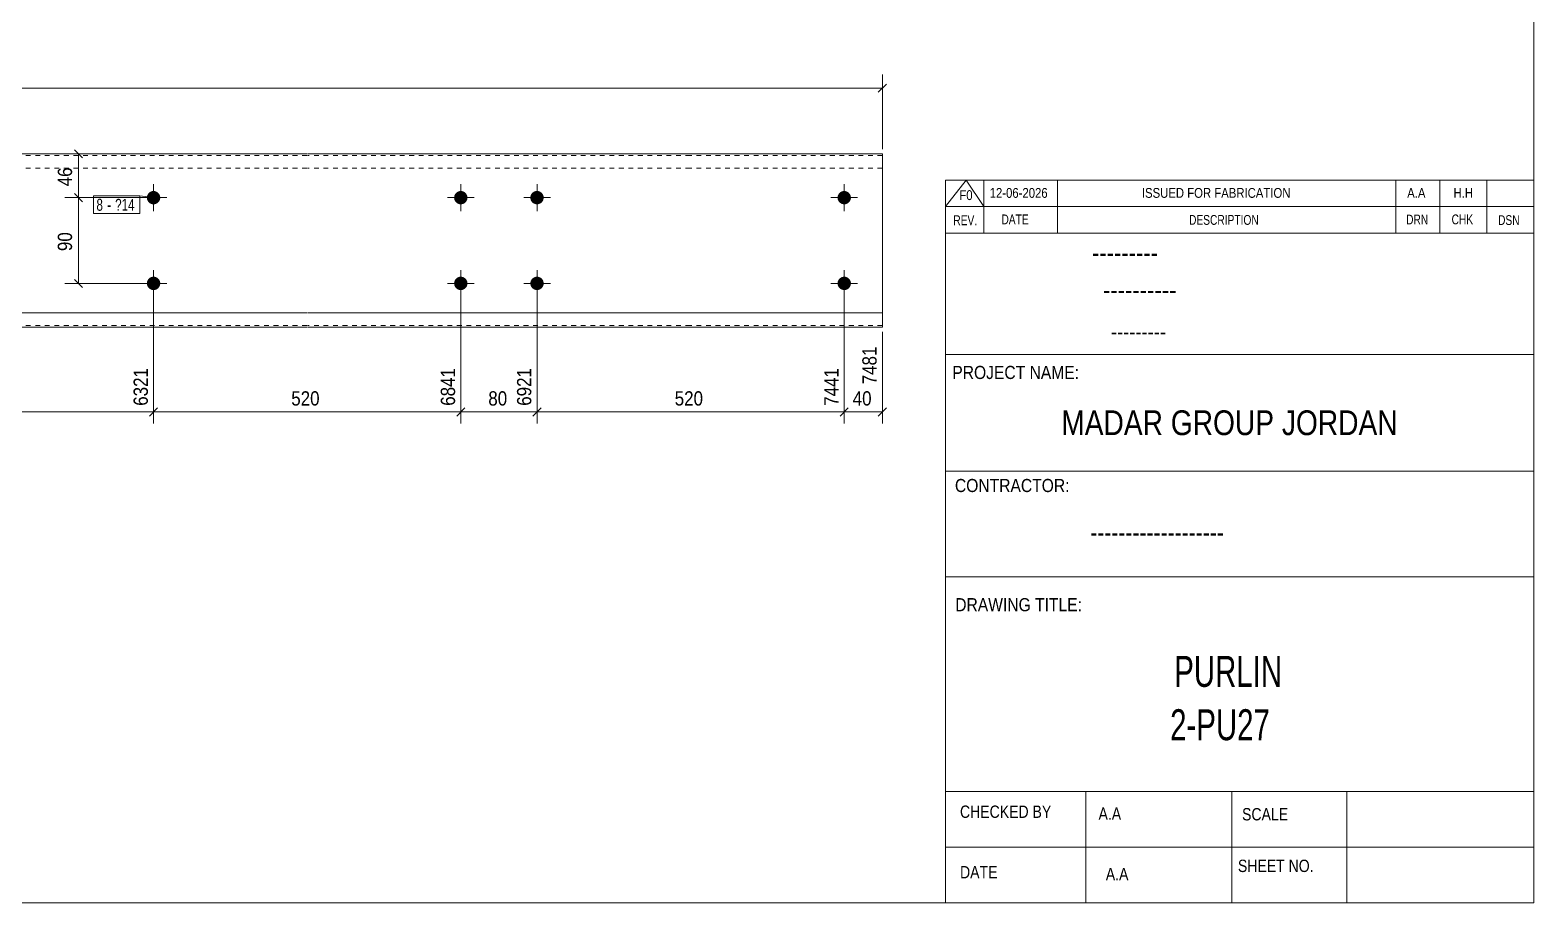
# Model space of a CAD drawing. Header units: millimetres. Extents: x 2 to 579, y 1 to 405.
# Drawn here: x 263.3 to 579, y 5 to 188.3 of the extents above; entities that cross this region are included whole.
import ezdxf

# ---------------------------------------------------------------- set-up
doc = ezdxf.new("R2010")
doc.units = ezdxf.units.MM
doc.linetypes.add('XKITLINE00', pattern=[0])
doc.linetypes.add('XKITLINE01', pattern=[4, 1, -1, 1, -1])
for name, color, linetype, lineweight in [('Bolt', 3, 'Continuous', 0), ('BoltMark', 7, 'Continuous', 0), ('Dimensions', 7, 'Continuous', 0), ('DrawingSheet', 5, 'Continuous', 0), ('OtherObjectType', 7, 'Continuous', 0), ('Part', 2, 'Continuous', 0)]:
    doc.layers.add(name, color=color, linetype=linetype, lineweight=lineweight)
doc.styles.add('@ARIAL_UNICODE_MS_BOLD', font='ARIAL.TTF')
doc.styles.add('ARIAL', font='ARIAL.TTF')
doc.styles.add('ARIAL_NARROW', font='ARIALN.TTF')
doc.styles.add('COMIC_SANS_MS_BOLD', font='COMICBD.TTF')
doc.styles.add('SWIS721_EX_BT', font='ARIAL.TTF')
doc.styles.add('SWISSE', font='ARIAL.TTF')

# ---------------------------------------------------------------- blocks, each defined once
blk = doc.blocks.new('*A4')
at = {"layer": 'Bolt'}
for points in [[(355.14, 153.06), (355.14, 153.02), (355.14, 152.99), (355.14, 152.95), (355.13, 152.92), (355.13, 152.89), (355.12, 152.85), (355.12, 152.82), (355.11, 152.79), (355.1, 152.75), (355.09, 152.72), (355.09, 152.69), (355.07, 152.65), (355.06, 152.62), (355.05, 152.59), (355.04, 152.56), (355.03, 152.52), (355.01, 152.49), (355, 152.46), (354.98, 152.43), (354.96, 152.4), (354.95, 152.37), (354.93, 152.34), (354.91, 152.31), (354.89, 152.29), (354.87, 152.26), (354.85, 152.23), (354.83, 152.2), (354.81, 152.18), (354.78, 152.15), (354.76, 152.13), (354.74, 152.1), (354.71, 152.08), (354.69, 152.05), (354.66, 152.03), (354.63, 152.01), (354.61, 151.99), (354.58, 151.97), (354.55, 151.95), (354.52, 151.93), (354.49, 151.91), (354.47, 151.89), (354.44, 151.87), (354.41, 151.86), (354.37, 151.84), (354.34, 151.83), (354.31, 151.81), (354.28, 151.8), (354.25, 151.79), (354.22, 151.77), (354.18, 151.76), (354.15, 151.75), (354.12, 151.74), (354.09, 151.73), (354.05, 151.73), (354.02, 151.72), (353.98, 151.71), (353.95, 151.71), (353.92, 151.7), (353.88, 151.7), (353.85, 151.7), (353.81, 151.69), (353.78, 151.69), (353.75, 151.69), (353.71, 151.69), (353.68, 151.69), (353.64, 151.7), (353.61, 151.7), (353.57, 151.7), (353.54, 151.71), (353.51, 151.71), (353.47, 151.72), (353.44, 151.73), (353.41, 151.73), (353.37, 151.74), (353.34, 151.75), (353.31, 151.76), (353.27, 151.77), (353.24, 151.79), (353.21, 151.8), (353.18, 151.81), (353.15, 151.83), (353.12, 151.84), (353.09, 151.86), (353.06, 151.87), (353.03, 151.89), (353, 151.91), (352.97, 151.93), (352.94, 151.95), (352.91, 151.97), (352.88, 151.99), (352.86, 152.01), (352.83, 152.03), (352.81, 152.05), (352.78, 152.08), (352.76, 152.1), (352.73, 152.13), (352.71, 152.15), (352.69, 152.18), (352.66, 152.2), (352.64, 152.23), (352.62, 152.26), (352.6, 152.29), (352.58, 152.31), (352.56, 152.34), (352.54, 152.37), (352.53, 152.4), (352.51, 152.43), (352.49, 152.46), (352.48, 152.49), (352.47, 152.52), (352.45, 152.56), (352.44, 152.59), (352.43, 152.62), (352.42, 152.65), (352.41, 152.69), (352.4, 152.72), (352.39, 152.75), (352.38, 152.79), (352.37, 152.82), (352.37, 152.85), (352.36, 152.89), (352.36, 152.92), (352.35, 152.95), (352.35, 152.99), (352.35, 153.02), (352.35, 153.06), (352.35, 153.09), (352.35, 153.13), (352.35, 153.16), (352.35, 153.2), (352.35, 153.23), (352.36, 153.26), (352.36, 153.3), (352.37, 153.33), (352.37, 153.37), (352.38, 153.4), (352.39, 153.43), (352.4, 153.47), (352.41, 153.5), (352.42, 153.53), (352.43, 153.56), (352.44, 153.6), (352.45, 153.63), (352.47, 153.66), (352.48, 153.69), (352.49, 153.72), (352.51, 153.75), (352.53, 153.78), (352.54, 153.81), (352.56, 153.84), (352.58, 153.87), (352.6, 153.9), (352.62, 153.93), (352.64, 153.95), (352.66, 153.98), (352.69, 154.01), (352.71, 154.03), (352.73, 154.06), (352.76, 154.08), (352.78, 154.11), (352.81, 154.13), (352.83, 154.15), (352.86, 154.17), (352.88, 154.2), (352.91, 154.22), (352.94, 154.24), (352.97, 154.26), (353, 154.27), (353.03, 154.29), (353.06, 154.31), (353.09, 154.33), (353.12, 154.34), (353.15, 154.36), (353.18, 154.37), (353.21, 154.39), (353.24, 154.4), (353.27, 154.41), (353.31, 154.42), (353.34, 154.43), (353.37, 154.44), (353.41, 154.45), (353.44, 154.46), (353.47, 154.47), (353.51, 154.47), (353.54, 154.48), (353.57, 154.48), (353.61, 154.49), (353.64, 154.49), (353.68, 154.49), (353.71, 154.49), (353.75, 154.49), (353.78, 154.49), (353.81, 154.49), (353.85, 154.49), (353.88, 154.49), (353.92, 154.48), (353.95, 154.48), (353.98, 154.47), (354.02, 154.47), (354.05, 154.46), (354.09, 154.45), (354.12, 154.44), (354.15, 154.43), (354.18, 154.42), (354.22, 154.41), (354.25, 154.4), (354.28, 154.39), (354.31, 154.37), (354.34, 154.36), (354.37, 154.34), (354.41, 154.33), (354.44, 154.31), (354.47, 154.29), (354.49, 154.27), (354.52, 154.26), (354.55, 154.24), (354.58, 154.22), (354.61, 154.2), (354.63, 154.17), (354.66, 154.15), (354.69, 154.13), (354.71, 154.11), (354.74, 154.08), (354.76, 154.06), (354.78, 154.03), (354.81, 154.01), (354.83, 153.98), (354.85, 153.95), (354.87, 153.93), (354.89, 153.9), (354.91, 153.87), (354.93, 153.84), (354.95, 153.81), (354.96, 153.78), (354.98, 153.75), (355, 153.72), (355.01, 153.69), (355.03, 153.66), (355.04, 153.63), (355.05, 153.6), (355.06, 153.56), (355.07, 153.53), (355.09, 153.5), (355.09, 153.47), (355.1, 153.43), (355.11, 153.4), (355.12, 153.37), (355.12, 153.33), (355.13, 153.3), (355.13, 153.26), (355.14, 153.23), (355.14, 153.2), (355.14, 153.16), (355.14, 153.13), (355.15, 153.09)], [(371.14, 153.06), (371.14, 153.02), (371.14, 152.99), (371.14, 152.95), (371.13, 152.92), (371.13, 152.89), (371.12, 152.85), (371.12, 152.82), (371.11, 152.79), (371.1, 152.75), (371.09, 152.72), (371.09, 152.69), (371.07, 152.65), (371.06, 152.62), (371.05, 152.59), (371.04, 152.56), (371.03, 152.52), (371.01, 152.49), (371, 152.46), (370.98, 152.43), (370.96, 152.4), (370.95, 152.37), (370.93, 152.34), (370.91, 152.31), (370.89, 152.29), (370.87, 152.26), (370.85, 152.23), (370.83, 152.2), (370.81, 152.18), (370.78, 152.15), (370.76, 152.13), (370.74, 152.1), (370.71, 152.08), (370.69, 152.05), (370.66, 152.03), (370.63, 152.01), (370.61, 151.99), (370.58, 151.97), (370.55, 151.95), (370.52, 151.93), (370.49, 151.91), (370.47, 151.89), (370.44, 151.87), (370.41, 151.86), (370.37, 151.84), (370.34, 151.83), (370.31, 151.81), (370.28, 151.8), (370.25, 151.79), (370.22, 151.77), (370.18, 151.76), (370.15, 151.75), (370.12, 151.74), (370.09, 151.73), (370.05, 151.73), (370.02, 151.72), (369.98, 151.71), (369.95, 151.71), (369.92, 151.7), (369.88, 151.7), (369.85, 151.7), (369.81, 151.69), (369.78, 151.69), (369.75, 151.69), (369.71, 151.69), (369.68, 151.69), (369.64, 151.7), (369.61, 151.7), (369.57, 151.7), (369.54, 151.71), (369.51, 151.71), (369.47, 151.72), (369.44, 151.73), (369.41, 151.73), (369.37, 151.74), (369.34, 151.75), (369.31, 151.76), (369.27, 151.77), (369.24, 151.79), (369.21, 151.8), (369.18, 151.81), (369.15, 151.83), (369.12, 151.84), (369.09, 151.86), (369.06, 151.87), (369.03, 151.89), (369, 151.91), (368.97, 151.93), (368.94, 151.95), (368.91, 151.97), (368.88, 151.99), (368.86, 152.01), (368.83, 152.03), (368.81, 152.05), (368.78, 152.08), (368.76, 152.1), (368.73, 152.13), (368.71, 152.15), (368.69, 152.18), (368.66, 152.2), (368.64, 152.23), (368.62, 152.26), (368.6, 152.29), (368.58, 152.31), (368.56, 152.34), (368.54, 152.37), (368.53, 152.4), (368.51, 152.43), (368.49, 152.46), (368.48, 152.49), (368.47, 152.52), (368.45, 152.56), (368.44, 152.59), (368.43, 152.62), (368.42, 152.65), (368.41, 152.69), (368.4, 152.72), (368.39, 152.75), (368.38, 152.79), (368.37, 152.82), (368.37, 152.85), (368.36, 152.89), (368.36, 152.92), (368.35, 152.95), (368.35, 152.99), (368.35, 153.02), (368.35, 153.06), (368.35, 153.09), (368.35, 153.13), (368.35, 153.16), (368.35, 153.2), (368.35, 153.23), (368.36, 153.26), (368.36, 153.3), (368.37, 153.33), (368.37, 153.37), (368.38, 153.4), (368.39, 153.43), (368.4, 153.47), (368.41, 153.5), (368.42, 153.53), (368.43, 153.56), (368.44, 153.6), (368.45, 153.63), (368.47, 153.66), (368.48, 153.69), (368.49, 153.72), (368.51, 153.75), (368.53, 153.78), (368.54, 153.81), (368.56, 153.84), (368.58, 153.87), (368.6, 153.9), (368.62, 153.93), (368.64, 153.95), (368.66, 153.98), (368.69, 154.01), (368.71, 154.03), (368.73, 154.06), (368.76, 154.08), (368.78, 154.11), (368.81, 154.13), (368.83, 154.15), (368.86, 154.17), (368.88, 154.2), (368.91, 154.22), (368.94, 154.24), (368.97, 154.26), (369, 154.27), (369.03, 154.29), (369.06, 154.31), (369.09, 154.33), (369.12, 154.34), (369.15, 154.36), (369.18, 154.37), (369.21, 154.39), (369.24, 154.4), (369.27, 154.41), (369.31, 154.42), (369.34, 154.43), (369.37, 154.44), (369.41, 154.45), (369.44, 154.46), (369.47, 154.47), (369.51, 154.47), (369.54, 154.48), (369.57, 154.48), (369.61, 154.49), (369.64, 154.49), (369.68, 154.49), (369.71, 154.49), (369.75, 154.49), (369.78, 154.49), (369.81, 154.49), (369.85, 154.49), (369.88, 154.49), (369.92, 154.48), (369.95, 154.48), (369.98, 154.47), (370.02, 154.47), (370.05, 154.46), (370.09, 154.45), (370.12, 154.44), (370.15, 154.43), (370.18, 154.42), (370.22, 154.41), (370.25, 154.4), (370.28, 154.39), (370.31, 154.37), (370.34, 154.36), (370.37, 154.34), (370.41, 154.33), (370.44, 154.31), (370.47, 154.29), (370.49, 154.27), (370.52, 154.26), (370.55, 154.24), (370.58, 154.22), (370.61, 154.2), (370.63, 154.17), (370.66, 154.15), (370.69, 154.13), (370.71, 154.11), (370.74, 154.08), (370.76, 154.06), (370.78, 154.03), (370.81, 154.01), (370.83, 153.98), (370.85, 153.95), (370.87, 153.93), (370.89, 153.9), (370.91, 153.87), (370.93, 153.84), (370.95, 153.81), (370.96, 153.78), (370.98, 153.75), (371, 153.72), (371.01, 153.69), (371.03, 153.66), (371.04, 153.63), (371.05, 153.6), (371.06, 153.56), (371.07, 153.53), (371.09, 153.5), (371.09, 153.47), (371.1, 153.43), (371.11, 153.4), (371.12, 153.37), (371.12, 153.33), (371.13, 153.3), (371.13, 153.26), (371.14, 153.23), (371.14, 153.2), (371.14, 153.16), (371.14, 153.13), (371.15, 153.09)], [(355.14, 135.06), (355.14, 135.02), (355.14, 134.99), (355.14, 134.95), (355.13, 134.92), (355.13, 134.89), (355.12, 134.85), (355.12, 134.82), (355.11, 134.79), (355.1, 134.75), (355.09, 134.72), (355.09, 134.69), (355.07, 134.65), (355.06, 134.62), (355.05, 134.59), (355.04, 134.56), (355.03, 134.52), (355.01, 134.49), (355, 134.46), (354.98, 134.43), (354.96, 134.4), (354.95, 134.37), (354.93, 134.34), (354.91, 134.31), (354.89, 134.29), (354.87, 134.26), (354.85, 134.23), (354.83, 134.2), (354.81, 134.18), (354.78, 134.15), (354.76, 134.13), (354.74, 134.1), (354.71, 134.08), (354.69, 134.05), (354.66, 134.03), (354.63, 134.01), (354.61, 133.99), (354.58, 133.97), (354.55, 133.95), (354.52, 133.93), (354.49, 133.91), (354.47, 133.89), (354.44, 133.87), (354.41, 133.86), (354.37, 133.84), (354.34, 133.83), (354.31, 133.81), (354.28, 133.8), (354.25, 133.79), (354.22, 133.77), (354.18, 133.76), (354.15, 133.75), (354.12, 133.74), (354.09, 133.73), (354.05, 133.73), (354.02, 133.72), (353.98, 133.71), (353.95, 133.71), (353.92, 133.7), (353.88, 133.7), (353.85, 133.7), (353.81, 133.69), (353.78, 133.69), (353.75, 133.69), (353.71, 133.69), (353.68, 133.69), (353.64, 133.7), (353.61, 133.7), (353.57, 133.7), (353.54, 133.71), (353.51, 133.71), (353.47, 133.72), (353.44, 133.73), (353.41, 133.73), (353.37, 133.74), (353.34, 133.75), (353.31, 133.76), (353.27, 133.77), (353.24, 133.79), (353.21, 133.8), (353.18, 133.81), (353.15, 133.83), (353.12, 133.84), (353.09, 133.86), (353.06, 133.87), (353.03, 133.89), (353, 133.91), (352.97, 133.93), (352.94, 133.95), (352.91, 133.97), (352.88, 133.99), (352.86, 134.01), (352.83, 134.03), (352.81, 134.05), (352.78, 134.08), (352.76, 134.1), (352.73, 134.13), (352.71, 134.15), (352.69, 134.18), (352.66, 134.2), (352.64, 134.23), (352.62, 134.26), (352.6, 134.29), (352.58, 134.31), (352.56, 134.34), (352.54, 134.37), (352.53, 134.4), (352.51, 134.43), (352.49, 134.46), (352.48, 134.49), (352.47, 134.52), (352.45, 134.56), (352.44, 134.59), (352.43, 134.62), (352.42, 134.65), (352.41, 134.69), (352.4, 134.72), (352.39, 134.75), (352.38, 134.79), (352.37, 134.82), (352.37, 134.85), (352.36, 134.89), (352.36, 134.92), (352.35, 134.95), (352.35, 134.99), (352.35, 135.02), (352.35, 135.06), (352.35, 135.09), (352.35, 135.13), (352.35, 135.16), (352.35, 135.2), (352.35, 135.23), (352.36, 135.26), (352.36, 135.3), (352.37, 135.33), (352.37, 135.37), (352.38, 135.4), (352.39, 135.43), (352.4, 135.47), (352.41, 135.5), (352.42, 135.53), (352.43, 135.56), (352.44, 135.6), (352.45, 135.63), (352.47, 135.66), (352.48, 135.69), (352.49, 135.72), (352.51, 135.75), (352.53, 135.78), (352.54, 135.81), (352.56, 135.84), (352.58, 135.87), (352.6, 135.9), (352.62, 135.93), (352.64, 135.95), (352.66, 135.98), (352.69, 136.01), (352.71, 136.03), (352.73, 136.06), (352.76, 136.08), (352.78, 136.11), (352.81, 136.13), (352.83, 136.15), (352.86, 136.17), (352.88, 136.2), (352.91, 136.22), (352.94, 136.24), (352.97, 136.26), (353, 136.27), (353.03, 136.29), (353.06, 136.31), (353.09, 136.33), (353.12, 136.34), (353.15, 136.36), (353.18, 136.37), (353.21, 136.39), (353.24, 136.4), (353.27, 136.41), (353.31, 136.42), (353.34, 136.43), (353.37, 136.44), (353.41, 136.45), (353.44, 136.46), (353.47, 136.47), (353.51, 136.47), (353.54, 136.48), (353.57, 136.48), (353.61, 136.49), (353.64, 136.49), (353.68, 136.49), (353.71, 136.49), (353.75, 136.49), (353.78, 136.49), (353.81, 136.49), (353.85, 136.49), (353.88, 136.49), (353.92, 136.48), (353.95, 136.48), (353.98, 136.47), (354.02, 136.47), (354.05, 136.46), (354.09, 136.45), (354.12, 136.44), (354.15, 136.43), (354.18, 136.42), (354.22, 136.41), (354.25, 136.4), (354.28, 136.39), (354.31, 136.37), (354.34, 136.36), (354.37, 136.34), (354.41, 136.33), (354.44, 136.31), (354.47, 136.29), (354.49, 136.27), (354.52, 136.26), (354.55, 136.24), (354.58, 136.22), (354.61, 136.2), (354.63, 136.17), (354.66, 136.15), (354.69, 136.13), (354.71, 136.11), (354.74, 136.08), (354.76, 136.06), (354.78, 136.03), (354.81, 136.01), (354.83, 135.98), (354.85, 135.95), (354.87, 135.93), (354.89, 135.9), (354.91, 135.87), (354.93, 135.84), (354.95, 135.81), (354.96, 135.78), (354.98, 135.75), (355, 135.72), (355.01, 135.69), (355.03, 135.66), (355.04, 135.63), (355.05, 135.6), (355.06, 135.56), (355.07, 135.53), (355.09, 135.5), (355.09, 135.47), (355.1, 135.43), (355.11, 135.4), (355.12, 135.37), (355.12, 135.33), (355.13, 135.3), (355.13, 135.26), (355.14, 135.23), (355.14, 135.2), (355.14, 135.16), (355.14, 135.13), (355.15, 135.09)], [(371.14, 135.06), (371.14, 135.02), (371.14, 134.99), (371.14, 134.95), (371.13, 134.92), (371.13, 134.89), (371.12, 134.85), (371.12, 134.82), (371.11, 134.79), (371.1, 134.75), (371.09, 134.72), (371.09, 134.69), (371.07, 134.65), (371.06, 134.62), (371.05, 134.59), (371.04, 134.56), (371.03, 134.52), (371.01, 134.49), (371, 134.46), (370.98, 134.43), (370.96, 134.4), (370.95, 134.37), (370.93, 134.34), (370.91, 134.31), (370.89, 134.29), (370.87, 134.26), (370.85, 134.23), (370.83, 134.2), (370.81, 134.18), (370.78, 134.15), (370.76, 134.13), (370.74, 134.1), (370.71, 134.08), (370.69, 134.05), (370.66, 134.03), (370.63, 134.01), (370.61, 133.99), (370.58, 133.97), (370.55, 133.95), (370.52, 133.93), (370.49, 133.91), (370.47, 133.89), (370.44, 133.87), (370.41, 133.86), (370.37, 133.84), (370.34, 133.83), (370.31, 133.81), (370.28, 133.8), (370.25, 133.79), (370.22, 133.77), (370.18, 133.76), (370.15, 133.75), (370.12, 133.74), (370.09, 133.73), (370.05, 133.73), (370.02, 133.72), (369.98, 133.71), (369.95, 133.71), (369.92, 133.7), (369.88, 133.7), (369.85, 133.7), (369.81, 133.69), (369.78, 133.69), (369.75, 133.69), (369.71, 133.69), (369.68, 133.69), (369.64, 133.7), (369.61, 133.7), (369.57, 133.7), (369.54, 133.71), (369.51, 133.71), (369.47, 133.72), (369.44, 133.73), (369.41, 133.73), (369.37, 133.74), (369.34, 133.75), (369.31, 133.76), (369.27, 133.77), (369.24, 133.79), (369.21, 133.8), (369.18, 133.81), (369.15, 133.83), (369.12, 133.84), (369.09, 133.86), (369.06, 133.87), (369.03, 133.89), (369, 133.91), (368.97, 133.93), (368.94, 133.95), (368.91, 133.97), (368.88, 133.99), (368.86, 134.01), (368.83, 134.03), (368.81, 134.05), (368.78, 134.08), (368.76, 134.1), (368.73, 134.13), (368.71, 134.15), (368.69, 134.18), (368.66, 134.2), (368.64, 134.23), (368.62, 134.26), (368.6, 134.29), (368.58, 134.31), (368.56, 134.34), (368.54, 134.37), (368.53, 134.4), (368.51, 134.43), (368.49, 134.46), (368.48, 134.49), (368.47, 134.52), (368.45, 134.56), (368.44, 134.59), (368.43, 134.62), (368.42, 134.65), (368.41, 134.69), (368.4, 134.72), (368.39, 134.75), (368.38, 134.79), (368.37, 134.82), (368.37, 134.85), (368.36, 134.89), (368.36, 134.92), (368.35, 134.95), (368.35, 134.99), (368.35, 135.02), (368.35, 135.06), (368.35, 135.09), (368.35, 135.13), (368.35, 135.16), (368.35, 135.2), (368.35, 135.23), (368.36, 135.26), (368.36, 135.3), (368.37, 135.33), (368.37, 135.37), (368.38, 135.4), (368.39, 135.43), (368.4, 135.47), (368.41, 135.5), (368.42, 135.53), (368.43, 135.56), (368.44, 135.6), (368.45, 135.63), (368.47, 135.66), (368.48, 135.69), (368.49, 135.72), (368.51, 135.75), (368.53, 135.78), (368.54, 135.81), (368.56, 135.84), (368.58, 135.87), (368.6, 135.9), (368.62, 135.93), (368.64, 135.95), (368.66, 135.98), (368.69, 136.01), (368.71, 136.03), (368.73, 136.06), (368.76, 136.08), (368.78, 136.11), (368.81, 136.13), (368.83, 136.15), (368.86, 136.17), (368.88, 136.2), (368.91, 136.22), (368.94, 136.24), (368.97, 136.26), (369, 136.27), (369.03, 136.29), (369.06, 136.31), (369.09, 136.33), (369.12, 136.34), (369.15, 136.36), (369.18, 136.37), (369.21, 136.39), (369.24, 136.4), (369.27, 136.41), (369.31, 136.42), (369.34, 136.43), (369.37, 136.44), (369.41, 136.45), (369.44, 136.46), (369.47, 136.47), (369.51, 136.47), (369.54, 136.48), (369.57, 136.48), (369.61, 136.49), (369.64, 136.49), (369.68, 136.49), (369.71, 136.49), (369.75, 136.49), (369.78, 136.49), (369.81, 136.49), (369.85, 136.49), (369.88, 136.49), (369.92, 136.48), (369.95, 136.48), (369.98, 136.47), (370.02, 136.47), (370.05, 136.46), (370.09, 136.45), (370.12, 136.44), (370.15, 136.43), (370.18, 136.42), (370.22, 136.41), (370.25, 136.4), (370.28, 136.39), (370.31, 136.37), (370.34, 136.36), (370.37, 136.34), (370.41, 136.33), (370.44, 136.31), (370.47, 136.29), (370.49, 136.27), (370.52, 136.26), (370.55, 136.24), (370.58, 136.22), (370.61, 136.2), (370.63, 136.17), (370.66, 136.15), (370.69, 136.13), (370.71, 136.11), (370.74, 136.08), (370.76, 136.06), (370.78, 136.03), (370.81, 136.01), (370.83, 135.98), (370.85, 135.95), (370.87, 135.93), (370.89, 135.9), (370.91, 135.87), (370.93, 135.84), (370.95, 135.81), (370.96, 135.78), (370.98, 135.75), (371, 135.72), (371.01, 135.69), (371.03, 135.66), (371.04, 135.63), (371.05, 135.6), (371.06, 135.56), (371.07, 135.53), (371.09, 135.5), (371.09, 135.47), (371.1, 135.43), (371.11, 135.4), (371.12, 135.37), (371.12, 135.33), (371.13, 135.3), (371.13, 135.26), (371.14, 135.23), (371.14, 135.2), (371.14, 135.16), (371.14, 135.13), (371.15, 135.09)]]:
    blk.add_hatch(color=3, dxfattribs=at).paths.add_polyline_path(points, flags=17)
at = {"layer": 'Bolt', "color": 3, "linetype": 'XKITLINE00', "lineweight": 0}
for p, q in [((353.75, 155.89), (353.75, 150.29)), ((369.75, 155.89), (369.75, 150.29)), ((356.55, 153.09), (350.95, 153.09)), ((372.55, 153.09), (366.95, 153.09)), ((353.75, 137.89), (353.75, 132.29)), ((369.75, 137.89), (369.75, 132.29)), ((356.55, 135.09), (350.95, 135.09)), ((372.55, 135.09), (366.95, 135.09))]:
    blk.add_line(p, q, dxfattribs=at)
blk = doc.blocks.new('*A5')
at = {"layer": 'Bolt'}
for points in [[(290.66, 153.06), (290.66, 153.02), (290.65, 152.99), (290.65, 152.95), (290.65, 152.92), (290.64, 152.89), (290.64, 152.85), (290.63, 152.82), (290.62, 152.79), (290.62, 152.75), (290.61, 152.72), (290.6, 152.69), (290.59, 152.65), (290.58, 152.62), (290.56, 152.59), (290.55, 152.56), (290.54, 152.52), (290.52, 152.49), (290.51, 152.46), (290.49, 152.43), (290.48, 152.4), (290.46, 152.37), (290.44, 152.34), (290.42, 152.31), (290.4, 152.29), (290.38, 152.26), (290.36, 152.23), (290.34, 152.2), (290.32, 152.18), (290.29, 152.15), (290.27, 152.13), (290.25, 152.1), (290.22, 152.08), (290.2, 152.05), (290.17, 152.03), (290.15, 152.01), (290.12, 151.99), (290.09, 151.97), (290.06, 151.95), (290.04, 151.93), (290.01, 151.91), (289.98, 151.89), (289.95, 151.87), (289.92, 151.86), (289.89, 151.84), (289.86, 151.83), (289.82, 151.81), (289.79, 151.8), (289.76, 151.79), (289.73, 151.77), (289.7, 151.76), (289.66, 151.75), (289.63, 151.74), (289.6, 151.73), (289.56, 151.73), (289.53, 151.72), (289.5, 151.71), (289.46, 151.71), (289.43, 151.7), (289.39, 151.7), (289.36, 151.7), (289.33, 151.69), (289.29, 151.69), (289.26, 151.69), (289.22, 151.69), (289.19, 151.69), (289.15, 151.7), (289.12, 151.7), (289.09, 151.7), (289.05, 151.71), (289.02, 151.71), (288.98, 151.72), (288.95, 151.73), (288.92, 151.73), (288.88, 151.74), (288.85, 151.75), (288.82, 151.76), (288.79, 151.77), (288.75, 151.79), (288.72, 151.8), (288.69, 151.81), (288.66, 151.83), (288.63, 151.84), (288.6, 151.86), (288.57, 151.87), (288.54, 151.89), (288.51, 151.91), (288.48, 151.93), (288.45, 151.95), (288.42, 151.97), (288.4, 151.99), (288.37, 152.01), (288.34, 152.03), (288.32, 152.05), (288.29, 152.08), (288.27, 152.1), (288.24, 152.13), (288.22, 152.15), (288.2, 152.18), (288.18, 152.2), (288.15, 152.23), (288.13, 152.26), (288.11, 152.29), (288.09, 152.31), (288.07, 152.34), (288.06, 152.37), (288.04, 152.4), (288.02, 152.43), (288.01, 152.46), (287.99, 152.49), (287.98, 152.52), (287.96, 152.56), (287.95, 152.59), (287.94, 152.62), (287.93, 152.65), (287.92, 152.69), (287.91, 152.72), (287.9, 152.75), (287.89, 152.79), (287.88, 152.82), (287.88, 152.85), (287.87, 152.89), (287.87, 152.92), (287.86, 152.95), (287.86, 152.99), (287.86, 153.02), (287.86, 153.06), (287.86, 153.09), (287.86, 153.13), (287.86, 153.16), (287.86, 153.2), (287.86, 153.23), (287.87, 153.26), (287.87, 153.3), (287.88, 153.33), (287.88, 153.37), (287.89, 153.4), (287.9, 153.43), (287.91, 153.47), (287.92, 153.5), (287.93, 153.53), (287.94, 153.56), (287.95, 153.6), (287.96, 153.63), (287.98, 153.66), (287.99, 153.69), (288.01, 153.72), (288.02, 153.75), (288.04, 153.78), (288.06, 153.81), (288.07, 153.84), (288.09, 153.87), (288.11, 153.9), (288.13, 153.93), (288.15, 153.95), (288.18, 153.98), (288.2, 154.01), (288.22, 154.03), (288.24, 154.06), (288.27, 154.08), (288.29, 154.11), (288.32, 154.13), (288.34, 154.15), (288.37, 154.17), (288.4, 154.2), (288.42, 154.22), (288.45, 154.24), (288.48, 154.26), (288.51, 154.27), (288.54, 154.29), (288.57, 154.31), (288.6, 154.33), (288.63, 154.34), (288.66, 154.36), (288.69, 154.37), (288.72, 154.39), (288.75, 154.4), (288.79, 154.41), (288.82, 154.42), (288.85, 154.43), (288.88, 154.44), (288.92, 154.45), (288.95, 154.46), (288.98, 154.47), (289.02, 154.47), (289.05, 154.48), (289.09, 154.48), (289.12, 154.49), (289.15, 154.49), (289.19, 154.49), (289.22, 154.49), (289.26, 154.49), (289.29, 154.49), (289.33, 154.49), (289.36, 154.49), (289.39, 154.49), (289.43, 154.48), (289.46, 154.48), (289.5, 154.47), (289.53, 154.47), (289.56, 154.46), (289.6, 154.45), (289.63, 154.44), (289.66, 154.43), (289.7, 154.42), (289.73, 154.41), (289.76, 154.4), (289.79, 154.39), (289.82, 154.37), (289.86, 154.36), (289.89, 154.34), (289.92, 154.33), (289.95, 154.31), (289.98, 154.29), (290.01, 154.27), (290.04, 154.26), (290.06, 154.24), (290.09, 154.22), (290.12, 154.2), (290.15, 154.17), (290.17, 154.15), (290.2, 154.13), (290.22, 154.11), (290.25, 154.08), (290.27, 154.06), (290.29, 154.03), (290.32, 154.01), (290.34, 153.98), (290.36, 153.95), (290.38, 153.93), (290.4, 153.9), (290.42, 153.87), (290.44, 153.84), (290.46, 153.81), (290.48, 153.78), (290.49, 153.75), (290.51, 153.72), (290.52, 153.69), (290.54, 153.66), (290.55, 153.63), (290.56, 153.6), (290.58, 153.56), (290.59, 153.53), (290.6, 153.5), (290.61, 153.47), (290.62, 153.43), (290.62, 153.4), (290.63, 153.37), (290.64, 153.33), (290.64, 153.3), (290.65, 153.26), (290.65, 153.23), (290.65, 153.2), (290.66, 153.16), (290.66, 153.13), (290.66, 153.09)], [(435.63, 153.06), (435.63, 153.02), (435.63, 152.99), (435.63, 152.95), (435.62, 152.92), (435.62, 152.89), (435.61, 152.85), (435.61, 152.82), (435.6, 152.79), (435.59, 152.75), (435.58, 152.72), (435.57, 152.69), (435.56, 152.65), (435.55, 152.62), (435.54, 152.59), (435.53, 152.56), (435.51, 152.52), (435.5, 152.49), (435.48, 152.46), (435.47, 152.43), (435.45, 152.4), (435.43, 152.37), (435.42, 152.34), (435.4, 152.31), (435.38, 152.29), (435.36, 152.26), (435.34, 152.23), (435.32, 152.2), (435.29, 152.18), (435.27, 152.15), (435.25, 152.13), (435.22, 152.1), (435.2, 152.08), (435.17, 152.05), (435.15, 152.03), (435.12, 152.01), (435.09, 151.99), (435.07, 151.97), (435.04, 151.95), (435.01, 151.93), (434.98, 151.91), (434.95, 151.89), (434.92, 151.87), (434.89, 151.86), (434.86, 151.84), (434.83, 151.83), (434.8, 151.81), (434.77, 151.8), (434.74, 151.79), (434.7, 151.77), (434.67, 151.76), (434.64, 151.75), (434.61, 151.74), (434.57, 151.73), (434.54, 151.73), (434.51, 151.72), (434.47, 151.71), (434.44, 151.71), (434.4, 151.7), (434.37, 151.7), (434.34, 151.7), (434.3, 151.69), (434.27, 151.69), (434.23, 151.69), (434.2, 151.69), (434.16, 151.69), (434.13, 151.7), (434.1, 151.7), (434.06, 151.7), (434.03, 151.71), (433.99, 151.71), (433.96, 151.72), (433.93, 151.73), (433.89, 151.73), (433.86, 151.74), (433.83, 151.75), (433.79, 151.76), (433.76, 151.77), (433.73, 151.79), (433.7, 151.8), (433.67, 151.81), (433.63, 151.83), (433.6, 151.84), (433.57, 151.86), (433.54, 151.87), (433.51, 151.89), (433.48, 151.91), (433.46, 151.93), (433.43, 151.95), (433.4, 151.97), (433.37, 151.99), (433.35, 152.01), (433.32, 152.03), (433.29, 152.05), (433.27, 152.08), (433.24, 152.1), (433.22, 152.13), (433.2, 152.15), (433.17, 152.18), (433.15, 152.2), (433.13, 152.23), (433.11, 152.26), (433.09, 152.29), (433.07, 152.31), (433.05, 152.34), (433.03, 152.37), (433.02, 152.4), (433, 152.43), (432.98, 152.46), (432.97, 152.49), (432.95, 152.52), (432.94, 152.56), (432.93, 152.59), (432.92, 152.62), (432.9, 152.65), (432.89, 152.69), (432.88, 152.72), (432.88, 152.75), (432.87, 152.79), (432.86, 152.82), (432.85, 152.85), (432.85, 152.89), (432.84, 152.92), (432.84, 152.95), (432.84, 152.99), (432.83, 153.02), (432.83, 153.06), (432.83, 153.09), (432.83, 153.13), (432.83, 153.16), (432.84, 153.2), (432.84, 153.23), (432.84, 153.26), (432.85, 153.3), (432.85, 153.33), (432.86, 153.37), (432.87, 153.4), (432.88, 153.43), (432.88, 153.47), (432.89, 153.5), (432.9, 153.53), (432.92, 153.56), (432.93, 153.6), (432.94, 153.63), (432.95, 153.66), (432.97, 153.69), (432.98, 153.72), (433, 153.75), (433.02, 153.78), (433.03, 153.81), (433.05, 153.84), (433.07, 153.87), (433.09, 153.9), (433.11, 153.93), (433.13, 153.95), (433.15, 153.98), (433.17, 154.01), (433.2, 154.03), (433.22, 154.06), (433.24, 154.08), (433.27, 154.11), (433.29, 154.13), (433.32, 154.15), (433.35, 154.17), (433.37, 154.2), (433.4, 154.22), (433.43, 154.24), (433.46, 154.26), (433.48, 154.27), (433.51, 154.29), (433.54, 154.31), (433.57, 154.33), (433.6, 154.34), (433.63, 154.36), (433.67, 154.37), (433.7, 154.39), (433.73, 154.4), (433.76, 154.41), (433.79, 154.42), (433.83, 154.43), (433.86, 154.44), (433.89, 154.45), (433.93, 154.46), (433.96, 154.47), (433.99, 154.47), (434.03, 154.48), (434.06, 154.48), (434.1, 154.49), (434.13, 154.49), (434.16, 154.49), (434.2, 154.49), (434.23, 154.49), (434.27, 154.49), (434.3, 154.49), (434.34, 154.49), (434.37, 154.49), (434.4, 154.48), (434.44, 154.48), (434.47, 154.47), (434.51, 154.47), (434.54, 154.46), (434.57, 154.45), (434.61, 154.44), (434.64, 154.43), (434.67, 154.42), (434.7, 154.41), (434.74, 154.4), (434.77, 154.39), (434.8, 154.37), (434.83, 154.36), (434.86, 154.34), (434.89, 154.33), (434.92, 154.31), (434.95, 154.29), (434.98, 154.27), (435.01, 154.26), (435.04, 154.24), (435.07, 154.22), (435.09, 154.2), (435.12, 154.17), (435.15, 154.15), (435.17, 154.13), (435.2, 154.11), (435.22, 154.08), (435.25, 154.06), (435.27, 154.03), (435.29, 154.01), (435.32, 153.98), (435.34, 153.95), (435.36, 153.93), (435.38, 153.9), (435.4, 153.87), (435.42, 153.84), (435.43, 153.81), (435.45, 153.78), (435.47, 153.75), (435.48, 153.72), (435.5, 153.69), (435.51, 153.66), (435.53, 153.63), (435.54, 153.6), (435.55, 153.56), (435.56, 153.53), (435.57, 153.5), (435.58, 153.47), (435.59, 153.43), (435.6, 153.4), (435.61, 153.37), (435.61, 153.33), (435.62, 153.3), (435.62, 153.26), (435.63, 153.23), (435.63, 153.2), (435.63, 153.16), (435.63, 153.13), (435.63, 153.09)], [(290.66, 135.06), (290.66, 135.02), (290.65, 134.99), (290.65, 134.95), (290.65, 134.92), (290.64, 134.89), (290.64, 134.85), (290.63, 134.82), (290.62, 134.79), (290.62, 134.75), (290.61, 134.72), (290.6, 134.69), (290.59, 134.65), (290.58, 134.62), (290.56, 134.59), (290.55, 134.56), (290.54, 134.52), (290.52, 134.49), (290.51, 134.46), (290.49, 134.43), (290.48, 134.4), (290.46, 134.37), (290.44, 134.34), (290.42, 134.31), (290.4, 134.29), (290.38, 134.26), (290.36, 134.23), (290.34, 134.2), (290.32, 134.18), (290.29, 134.15), (290.27, 134.13), (290.25, 134.1), (290.22, 134.08), (290.2, 134.05), (290.17, 134.03), (290.15, 134.01), (290.12, 133.99), (290.09, 133.97), (290.06, 133.95), (290.04, 133.93), (290.01, 133.91), (289.98, 133.89), (289.95, 133.87), (289.92, 133.86), (289.89, 133.84), (289.86, 133.83), (289.82, 133.81), (289.79, 133.8), (289.76, 133.79), (289.73, 133.77), (289.7, 133.76), (289.66, 133.75), (289.63, 133.74), (289.6, 133.73), (289.56, 133.73), (289.53, 133.72), (289.5, 133.71), (289.46, 133.71), (289.43, 133.7), (289.39, 133.7), (289.36, 133.7), (289.33, 133.69), (289.29, 133.69), (289.26, 133.69), (289.22, 133.69), (289.19, 133.69), (289.15, 133.7), (289.12, 133.7), (289.09, 133.7), (289.05, 133.71), (289.02, 133.71), (288.98, 133.72), (288.95, 133.73), (288.92, 133.73), (288.88, 133.74), (288.85, 133.75), (288.82, 133.76), (288.79, 133.77), (288.75, 133.79), (288.72, 133.8), (288.69, 133.81), (288.66, 133.83), (288.63, 133.84), (288.6, 133.86), (288.57, 133.87), (288.54, 133.89), (288.51, 133.91), (288.48, 133.93), (288.45, 133.95), (288.42, 133.97), (288.4, 133.99), (288.37, 134.01), (288.34, 134.03), (288.32, 134.05), (288.29, 134.08), (288.27, 134.1), (288.24, 134.13), (288.22, 134.15), (288.2, 134.18), (288.18, 134.2), (288.15, 134.23), (288.13, 134.26), (288.11, 134.29), (288.09, 134.31), (288.07, 134.34), (288.06, 134.37), (288.04, 134.4), (288.02, 134.43), (288.01, 134.46), (287.99, 134.49), (287.98, 134.52), (287.96, 134.56), (287.95, 134.59), (287.94, 134.62), (287.93, 134.65), (287.92, 134.69), (287.91, 134.72), (287.9, 134.75), (287.89, 134.79), (287.88, 134.82), (287.88, 134.85), (287.87, 134.89), (287.87, 134.92), (287.86, 134.95), (287.86, 134.99), (287.86, 135.02), (287.86, 135.06), (287.86, 135.09), (287.86, 135.13), (287.86, 135.16), (287.86, 135.2), (287.86, 135.23), (287.87, 135.26), (287.87, 135.3), (287.88, 135.33), (287.88, 135.37), (287.89, 135.4), (287.9, 135.43), (287.91, 135.47), (287.92, 135.5), (287.93, 135.53), (287.94, 135.56), (287.95, 135.6), (287.96, 135.63), (287.98, 135.66), (287.99, 135.69), (288.01, 135.72), (288.02, 135.75), (288.04, 135.78), (288.06, 135.81), (288.07, 135.84), (288.09, 135.87), (288.11, 135.9), (288.13, 135.93), (288.15, 135.95), (288.18, 135.98), (288.2, 136.01), (288.22, 136.03), (288.24, 136.06), (288.27, 136.08), (288.29, 136.11), (288.32, 136.13), (288.34, 136.15), (288.37, 136.17), (288.4, 136.2), (288.42, 136.22), (288.45, 136.24), (288.48, 136.26), (288.51, 136.27), (288.54, 136.29), (288.57, 136.31), (288.6, 136.33), (288.63, 136.34), (288.66, 136.36), (288.69, 136.37), (288.72, 136.39), (288.75, 136.4), (288.79, 136.41), (288.82, 136.42), (288.85, 136.43), (288.88, 136.44), (288.92, 136.45), (288.95, 136.46), (288.98, 136.47), (289.02, 136.47), (289.05, 136.48), (289.09, 136.48), (289.12, 136.49), (289.15, 136.49), (289.19, 136.49), (289.22, 136.49), (289.26, 136.49), (289.29, 136.49), (289.33, 136.49), (289.36, 136.49), (289.39, 136.49), (289.43, 136.48), (289.46, 136.48), (289.5, 136.47), (289.53, 136.47), (289.56, 136.46), (289.6, 136.45), (289.63, 136.44), (289.66, 136.43), (289.7, 136.42), (289.73, 136.41), (289.76, 136.4), (289.79, 136.39), (289.82, 136.37), (289.86, 136.36), (289.89, 136.34), (289.92, 136.33), (289.95, 136.31), (289.98, 136.29), (290.01, 136.27), (290.04, 136.26), (290.06, 136.24), (290.09, 136.22), (290.12, 136.2), (290.15, 136.17), (290.17, 136.15), (290.2, 136.13), (290.22, 136.11), (290.25, 136.08), (290.27, 136.06), (290.29, 136.03), (290.32, 136.01), (290.34, 135.98), (290.36, 135.95), (290.38, 135.93), (290.4, 135.9), (290.42, 135.87), (290.44, 135.84), (290.46, 135.81), (290.48, 135.78), (290.49, 135.75), (290.51, 135.72), (290.52, 135.69), (290.54, 135.66), (290.55, 135.63), (290.56, 135.6), (290.58, 135.56), (290.59, 135.53), (290.6, 135.5), (290.61, 135.47), (290.62, 135.43), (290.62, 135.4), (290.63, 135.37), (290.64, 135.33), (290.64, 135.3), (290.65, 135.26), (290.65, 135.23), (290.65, 135.2), (290.66, 135.16), (290.66, 135.13), (290.66, 135.09)], [(435.63, 135.06), (435.63, 135.02), (435.63, 134.99), (435.63, 134.95), (435.62, 134.92), (435.62, 134.89), (435.61, 134.85), (435.61, 134.82), (435.6, 134.79), (435.59, 134.75), (435.58, 134.72), (435.57, 134.69), (435.56, 134.65), (435.55, 134.62), (435.54, 134.59), (435.53, 134.56), (435.51, 134.52), (435.5, 134.49), (435.48, 134.46), (435.47, 134.43), (435.45, 134.4), (435.43, 134.37), (435.42, 134.34), (435.4, 134.31), (435.38, 134.29), (435.36, 134.26), (435.34, 134.23), (435.32, 134.2), (435.29, 134.18), (435.27, 134.15), (435.25, 134.13), (435.22, 134.1), (435.2, 134.08), (435.17, 134.05), (435.15, 134.03), (435.12, 134.01), (435.09, 133.99), (435.07, 133.97), (435.04, 133.95), (435.01, 133.93), (434.98, 133.91), (434.95, 133.89), (434.92, 133.87), (434.89, 133.86), (434.86, 133.84), (434.83, 133.83), (434.8, 133.81), (434.77, 133.8), (434.74, 133.79), (434.7, 133.77), (434.67, 133.76), (434.64, 133.75), (434.61, 133.74), (434.57, 133.73), (434.54, 133.73), (434.51, 133.72), (434.47, 133.71), (434.44, 133.71), (434.4, 133.7), (434.37, 133.7), (434.34, 133.7), (434.3, 133.69), (434.27, 133.69), (434.23, 133.69), (434.2, 133.69), (434.16, 133.69), (434.13, 133.7), (434.1, 133.7), (434.06, 133.7), (434.03, 133.71), (433.99, 133.71), (433.96, 133.72), (433.93, 133.73), (433.89, 133.73), (433.86, 133.74), (433.83, 133.75), (433.79, 133.76), (433.76, 133.77), (433.73, 133.79), (433.7, 133.8), (433.67, 133.81), (433.63, 133.83), (433.6, 133.84), (433.57, 133.86), (433.54, 133.87), (433.51, 133.89), (433.48, 133.91), (433.46, 133.93), (433.43, 133.95), (433.4, 133.97), (433.37, 133.99), (433.35, 134.01), (433.32, 134.03), (433.29, 134.05), (433.27, 134.08), (433.24, 134.1), (433.22, 134.13), (433.2, 134.15), (433.17, 134.18), (433.15, 134.2), (433.13, 134.23), (433.11, 134.26), (433.09, 134.29), (433.07, 134.31), (433.05, 134.34), (433.03, 134.37), (433.02, 134.4), (433, 134.43), (432.98, 134.46), (432.97, 134.49), (432.95, 134.52), (432.94, 134.56), (432.93, 134.59), (432.92, 134.62), (432.9, 134.65), (432.89, 134.69), (432.88, 134.72), (432.88, 134.75), (432.87, 134.79), (432.86, 134.82), (432.85, 134.85), (432.85, 134.89), (432.84, 134.92), (432.84, 134.95), (432.84, 134.99), (432.83, 135.02), (432.83, 135.06), (432.83, 135.09), (432.83, 135.13), (432.83, 135.16), (432.84, 135.2), (432.84, 135.23), (432.84, 135.26), (432.85, 135.3), (432.85, 135.33), (432.86, 135.37), (432.87, 135.4), (432.88, 135.43), (432.88, 135.47), (432.89, 135.5), (432.9, 135.53), (432.92, 135.56), (432.93, 135.6), (432.94, 135.63), (432.95, 135.66), (432.97, 135.69), (432.98, 135.72), (433, 135.75), (433.02, 135.78), (433.03, 135.81), (433.05, 135.84), (433.07, 135.87), (433.09, 135.9), (433.11, 135.93), (433.13, 135.95), (433.15, 135.98), (433.17, 136.01), (433.2, 136.03), (433.22, 136.06), (433.24, 136.08), (433.27, 136.11), (433.29, 136.13), (433.32, 136.15), (433.35, 136.17), (433.37, 136.2), (433.4, 136.22), (433.43, 136.24), (433.46, 136.26), (433.48, 136.27), (433.51, 136.29), (433.54, 136.31), (433.57, 136.33), (433.6, 136.34), (433.63, 136.36), (433.67, 136.37), (433.7, 136.39), (433.73, 136.4), (433.76, 136.41), (433.79, 136.42), (433.83, 136.43), (433.86, 136.44), (433.89, 136.45), (433.93, 136.46), (433.96, 136.47), (433.99, 136.47), (434.03, 136.48), (434.06, 136.48), (434.1, 136.49), (434.13, 136.49), (434.16, 136.49), (434.2, 136.49), (434.23, 136.49), (434.27, 136.49), (434.3, 136.49), (434.34, 136.49), (434.37, 136.49), (434.4, 136.48), (434.44, 136.48), (434.47, 136.47), (434.51, 136.47), (434.54, 136.46), (434.57, 136.45), (434.61, 136.44), (434.64, 136.43), (434.67, 136.42), (434.7, 136.41), (434.74, 136.4), (434.77, 136.39), (434.8, 136.37), (434.83, 136.36), (434.86, 136.34), (434.89, 136.33), (434.92, 136.31), (434.95, 136.29), (434.98, 136.27), (435.01, 136.26), (435.04, 136.24), (435.07, 136.22), (435.09, 136.2), (435.12, 136.17), (435.15, 136.15), (435.17, 136.13), (435.2, 136.11), (435.22, 136.08), (435.25, 136.06), (435.27, 136.03), (435.29, 136.01), (435.32, 135.98), (435.34, 135.95), (435.36, 135.93), (435.38, 135.9), (435.4, 135.87), (435.42, 135.84), (435.43, 135.81), (435.45, 135.78), (435.47, 135.75), (435.48, 135.72), (435.5, 135.69), (435.51, 135.66), (435.53, 135.63), (435.54, 135.6), (435.55, 135.56), (435.56, 135.53), (435.57, 135.5), (435.58, 135.47), (435.59, 135.43), (435.6, 135.4), (435.61, 135.37), (435.61, 135.33), (435.62, 135.3), (435.62, 135.26), (435.63, 135.23), (435.63, 135.2), (435.63, 135.16), (435.63, 135.13), (435.63, 135.09)]]:
    blk.add_hatch(color=3, dxfattribs=at).paths.add_polyline_path(points, flags=17)
at = {"layer": 'Bolt', "color": 3, "linetype": 'XKITLINE00', "lineweight": 0}
for p, q in [((289.26, 155.89), (289.26, 150.29)), ((434.23, 155.89), (434.23, 150.29)), ((292.06, 153.09), (286.46, 153.09)), ((437.03, 153.09), (431.43, 153.09)), ((289.26, 137.89), (289.26, 132.29)), ((434.23, 137.89), (434.23, 132.29)), ((292.06, 135.09), (286.46, 135.09)), ((437.03, 135.09), (431.43, 135.09))]:
    blk.add_line(p, q, dxfattribs=at)
blk = doc.blocks.new('*A6')
at = {"layer": 'Part', "color": 2, "linetype": 'XKITLINE00', "lineweight": 0}
for p, q in [((321.45, 162.29), (257.06, 162.29)), ((401.94, 162.29), (321.55, 162.29)), ((442.23, 162.29), (402.04, 162.29)), ((442.23, 162.29), (442.23, 125.89)), ((321.45, 128.89), (257.06, 128.89)), ((401.94, 128.89), (321.55, 128.89)), ((442.23, 128.89), (402.04, 128.89)), ((257.06, 125.89), (321.45, 125.89)), ((321.55, 125.89), (401.94, 125.89)), ((402.04, 125.89), (442.23, 125.89))]:
    blk.add_line(p, q, dxfattribs=at)
at = {"layer": 'Part', "color": 7, "linetype": 'XKITLINE01', "lineweight": 0}
for p, q in [((321.45, 161.93), (257.06, 161.93)), ((401.94, 161.93), (321.55, 161.93)), ((442.23, 161.93), (402.04, 161.93)), ((321.45, 159.29), (257.06, 159.29)), ((401.94, 159.29), (321.55, 159.29)), ((442.23, 159.29), (402.04, 159.29)), ((321.45, 126.25), (257.06, 126.25)), ((401.94, 126.25), (321.55, 126.25)), ((442.23, 126.25), (402.04, 126.25))]:
    blk.add_line(p, q, dxfattribs=at)
blk = doc.blocks.new('*A13')
at = {"layer": 'DrawingSheet', "color": 5, "linetype": 'XKITLINE00', "lineweight": 0}
for p, q in [((579, 5), (579, 405)), ((5, 5), (579, 5))]:
    blk.add_line(p, q, dxfattribs=at)
blk = doc.blocks.new('*A16')
at = {"layer": 'OtherObjectType', "color": 7, "linetype": 'XKITLINE00', "lineweight": 0}
for p, q in [((455.5, 156.76), (579, 156.76)), ((455.5, 151.21), (459.82, 156.76)), ((455.5, 151.21), (455.5, 156.76)), ((459.82, 156.76), (463.53, 151.21)), ((463.53, 151.21), (463.53, 156.76)), ((478.97, 151.21), (478.97, 156.76)), ((549.98, 151.21), (549.98, 156.76)), ((559.24, 151.21), (559.24, 156.76)), ((569.12, 151.21), (569.12, 156.76)), ((579, 151.21), (579, 156.76)), ((455.5, 151.21), (579, 151.21)), ((455.5, 145.65), (455.5, 151.21)), ((459.21, 151.21), (579, 151.21)), ((463.53, 145.65), (463.53, 151.21)), ((478.97, 145.65), (478.97, 151.21)), ((549.98, 145.65), (549.98, 151.21)), ((559.24, 145.65), (559.24, 151.21)), ((569.12, 145.65), (569.12, 151.21)), ((579, 145.65), (579, 151.21))]:
    blk.add_line(p, q, dxfattribs=at)
at = {"layer": 'OtherObjectType', "color": 7, "style": 'ARIAL_NARROW'}
for s, height, width, p in [('F0', 2.058, 1.008832, (458.4, 152.59)), ('12-06-2026', 2.058, 1.008832, (464.76, 153.06)), ('ISSUED FOR FABRICATION', 2.0583, 1.008832, (496.71, 153.06)), ('A.A', 2.058, 1.008832, (552.4, 153.06)), ('H.H', 2.058, 1.008832, (562.13, 153.06)), ('REV.', 2.058, 0.907949, (457.13, 147.31)), ('DATE', 2.058, 0.907949, (467.23, 147.5)), ('DESCRIPTION', 2.0583, 0.907949, (506.61, 147.39)), ('DRN', 2.058, 0.907949, (552.17, 147.47)), ('CHK', 2.058, 0.907949, (561.72, 147.5)), ('DSN', 2.058, 0.907949, (571.47, 147.35))]:
    blk.add_text(s, height=height, dxfattribs=dict(at, width=width)).set_placement(p)
blk = doc.blocks.new('*A18')
at = {"layer": 'OtherObjectType', "color": 2, "linetype": 'XKITLINE00', "lineweight": 0}
for p, q in [((455.5, 145.65), (579, 145.65)), ((455.5, 5), (455.5, 145.64)), ((578.98, 145.64), (579, 5)), ((579, 120.14), (455.5, 120.14)), ((455.5, 95.63), (579, 95.63)), ((579, 73.49), (455.5, 73.49)), ((579, 28.4), (455.5, 28.4)), ((484.94, 28.4), (484.94, 5)), ((515.62, 5), (515.62, 28.4)), ((539.75, 5), (539.75, 28.4)), ((579, 16.7), (455.5, 16.7)), ((579, 5), (455.5, 5))]:
    blk.add_line(p, q, dxfattribs=at)
at = {"layer": 'OtherObjectType', "color": 4, "style": '@ARIAL_UNICODE_MS_BOLD', "width": 0.85}
blk.add_text('---------', height=3.9, dxfattribs=at).set_placement((486.23, 139.59))
at = {"layer": 'OtherObjectType', "color": 7, "style": 'ARIAL', "width": 0.85}
for s, height, p in [('----------', 3.9, (488.56, 131.77)), ('---------', 3.25, (490.21, 123.31))]:
    blk.add_text(s, height=height, dxfattribs=at).set_placement(p)
at = {"layer": 'OtherObjectType', "color": 3, "width": 0.85}
for s, style, p in [('PROJECT NAME:', 'SWIS721_EX_BT', (456.92, 115.01)), ('CONTRACTOR:', 'SWISSE', (457.47, 91.27)), ('DRAWING TITLE:', 'SWIS721_EX_BT', (457.53, 66.24))]:
    blk.add_text(s, height=2.7618, dxfattribs=dict(at, style=style)).set_placement(p)
at = {"layer": 'OtherObjectType', "color": 7, "width": 0.85}
for s, height, p in [('MADAR GROUP JORDAN', 5.2, (479.79, 103.23)), ('CHECKED BY', 2.592, (458.53, 22.86)), ('A.A', 2.592, (487.61, 22.45)), ('SCALE', 2.592, (517.74, 22.33)), ('DATE', 2.592, (458.54, 10.16)), ('SHEET NO.', 2.592, (516.87, 11.49)), ('A.A', 2.592, (489.14, 9.76))]:
    blk.add_text(s, height=height, dxfattribs=at).set_placement(p)
at = {"layer": 'OtherObjectType', "color": 1}
for s, height, style, width, p in [('-------------------', 3.9, 'COMIC_SANS_MS_BOLD', 0.85, (485.87, 80.86)), ('PURLIN', 6.5, 'ARIAL', 0.68, (503.5, 50.37)), ('2-PU27', 6.5, 'ARIAL', 0.68, (502.64, 39.17))]:
    blk.add_text(s, height=height, dxfattribs=dict(at, style=style, width=width)).set_placement(p)
blk = doc.blocks.new('*A21')
at = {"layer": 'Dimensions', "color": 7, "linetype": 'XKITLINE00', "lineweight": 0}
for p, q in [((288.26, 153.09), (270.65, 153.09)), ((272.65, 153.94), (274.35, 152.24)), ((273.5, 135.09), (273.5, 153.09)), ((272.65, 135.94), (274.35, 134.24)), ((288.26, 135.09), (270.65, 135.09))]:
    blk.add_line(p, q, dxfattribs=at)
at = {"layer": 'Dimensions', "color": 3}
for p in [(273.5, 153.09), (273.5, 135.09)]:
    blk.add_point(p, dxfattribs=at)
at = {"layer": 'Dimensions', "color": 3, "style": 'ARIAL', "width": 0.85}
blk.add_text('90', height=3, rotation=90.0002, dxfattribs=at).set_placement((272.15, 141.87))
blk = doc.blocks.new('*A22')
at = {"layer": 'Dimensions', "color": 7, "linetype": 'XKITLINE00', "lineweight": 0}
for p, q in [((288.26, 162.29), (270.65, 162.29)), ((272.65, 163.14), (274.35, 161.44)), ((273.5, 153.09), (273.5, 162.29)), ((288.26, 153.09), (270.65, 153.09)), ((272.65, 153.94), (274.35, 152.24))]:
    blk.add_line(p, q, dxfattribs=at)
at = {"layer": 'Dimensions', "color": 3}
for p in [(273.5, 162.29), (273.5, 153.09)]:
    blk.add_point(p, dxfattribs=at)
at = {"layer": 'Dimensions', "color": 3, "style": 'ARIAL', "width": 0.85}
blk.add_text('46', height=3, rotation=90.0002, dxfattribs=at).set_placement((272.15, 155.47))
blk = doc.blocks.new('*A29')
at = {"layer": 'Dimensions', "color": 7, "linetype": 'XKITLINE00', "lineweight": 0}
for p, q in [((443.08, 176.94), (441.38, 175.24)), ((442.23, 163.29), (442.23, 178.94)), ((17.5, 176.09), (442.23, 176.09))]:
    blk.add_line(p, q, dxfattribs=at)
at = {"layer": 'Dimensions', "color": 3}
blk.add_point((442.23, 176.09), dxfattribs=at)
blk = doc.blocks.new('*A34')
at = {"layer": 'Dimensions', "color": 7, "linetype": 'XKITLINE00', "lineweight": 0}
for p, q in [((224.77, 134.09), (224.77, 105.69)), ((289.26, 134.09), (289.26, 105.69)), ((225.62, 108.94), (223.92, 107.24)), ((224.77, 108.09), (289.26, 108.09)), ((290.11, 108.94), (288.41, 107.24))]:
    blk.add_line(p, q, dxfattribs=at)
at = {"layer": 'Dimensions', "color": 3}
for p in [(224.77, 108.09), (289.26, 108.09)]:
    blk.add_point(p, dxfattribs=at)
at = {"layer": 'Dimensions', "color": 3, "style": 'ARIAL', "width": 0.85}
blk.add_text('6321', height=3, rotation=90.0002, dxfattribs=at).set_placement((288.06, 109.39))
blk.add_text('1857', height=3, dxfattribs=at).set_placement((252.56, 109.44))
blk = doc.blocks.new('*A35')
at = {"layer": 'Dimensions', "color": 7, "linetype": 'XKITLINE00', "lineweight": 0}
for p, q in [((289.26, 134.09), (289.26, 105.69)), ((353.75, 134.09), (353.75, 105.69)), ((290.11, 108.94), (288.41, 107.24)), ((289.26, 108.09), (353.75, 108.09)), ((354.59, 108.94), (352.9, 107.24))]:
    blk.add_line(p, q, dxfattribs=at)
at = {"layer": 'Dimensions', "color": 3}
for p in [(289.26, 108.09), (353.75, 108.09)]:
    blk.add_point(p, dxfattribs=at)
at = {"layer": 'Dimensions', "color": 3, "style": 'ARIAL', "width": 0.85}
blk.add_text('6841', height=3, rotation=90.0002, dxfattribs=at).set_placement((352.55, 109.39))
blk.add_text('520', height=3, dxfattribs=at).set_placement((318.16, 109.44))
blk = doc.blocks.new('*A36')
at = {"layer": 'Dimensions', "color": 7, "linetype": 'XKITLINE00', "lineweight": 0}
for p, q in [((353.75, 134.09), (353.75, 105.69)), ((369.75, 134.09), (369.75, 105.69)), ((354.59, 108.94), (352.9, 107.24)), ((353.75, 108.09), (369.75, 108.09)), ((370.59, 108.94), (368.9, 107.24))]:
    blk.add_line(p, q, dxfattribs=at)
at = {"layer": 'Dimensions', "color": 3}
for p in [(353.75, 108.09), (369.75, 108.09)]:
    blk.add_point(p, dxfattribs=at)
at = {"layer": 'Dimensions', "color": 3, "style": 'ARIAL', "width": 0.85}
blk.add_text('6921', height=3, rotation=90.0002, dxfattribs=at).set_placement((368.55, 109.39))
blk.add_text('80', height=3, dxfattribs=at).set_placement((359.52, 109.44))
blk = doc.blocks.new('*A37')
at = {"layer": 'Dimensions', "color": 7, "linetype": 'XKITLINE00', "lineweight": 0}
for p, q in [((369.75, 134.09), (369.75, 105.69)), ((434.23, 134.09), (434.23, 105.69)), ((370.59, 108.94), (368.9, 107.24)), ((369.75, 108.09), (434.23, 108.09)), ((435.08, 108.94), (433.38, 107.24))]:
    blk.add_line(p, q, dxfattribs=at)
at = {"layer": 'Dimensions', "color": 3}
for p in [(369.75, 108.09), (434.23, 108.09)]:
    blk.add_point(p, dxfattribs=at)
at = {"layer": 'Dimensions', "color": 3, "style": 'ARIAL', "width": 0.85}
blk.add_text('7441', height=3, rotation=90.0002, dxfattribs=at).set_placement((433.03, 109.39))
blk.add_text('520', height=3, dxfattribs=at).set_placement((398.65, 109.44))
blk = doc.blocks.new('*A38')
at = {"layer": 'Dimensions', "color": 7, "linetype": 'XKITLINE00', "lineweight": 0}
for p, q in [((434.23, 134.09), (434.23, 105.69)), ((442.23, 124.89), (442.23, 105.69)), ((435.08, 108.94), (433.38, 107.24)), ((434.23, 108.09), (442.23, 108.09)), ((443.08, 108.94), (441.38, 107.24))]:
    blk.add_line(p, q, dxfattribs=at)
at = {"layer": 'Dimensions', "color": 3}
for p in [(434.23, 108.09), (442.23, 108.09)]:
    blk.add_point(p, dxfattribs=at)
at = {"layer": 'Dimensions', "color": 3, "style": 'ARIAL', "width": 0.85}
blk.add_text('7481', height=3, rotation=90.0002, dxfattribs=at).set_placement((441.03, 113.89))
blk.add_text('40', height=3, dxfattribs=at).set_placement((436.01, 109.44))
blk = doc.blocks.new('*A39')
at = {"layer": 'BoltMark', "color": 7, "linetype": 'XKITLINE00', "lineweight": 0}
for p, q in [((276.67, 153.44), (286.36, 153.44)), ((276.67, 149.74), (276.67, 153.44)), ((286.36, 149.74), (286.36, 153.44)), ((289.26, 153.09), (286.36, 153.44)), ((276.67, 149.74), (286.36, 149.74))]:
    blk.add_line(p, q, dxfattribs=at)
at = {"layer": 'BoltMark', "color": 3, "style": 'ARIAL_NARROW', "width": 0.85}
for s, p in [('8', (277.27, 150.34)), ('?14', (281.2, 150.34)), ('-', (279.54, 150.34))]:
    blk.add_text(s, height=2.5, dxfattribs=at).set_placement(p)

msp = doc.modelspace()

# ---------------------------------------------------------------- block references
at = {"lineweight": 0}
for name in ['*A13', '*A29', '*A22', '*A5', '*A4', '*A16', '*A21', '*A39', '*A18', '*A34', '*A35', '*A36', '*A37', '*A38']:
    msp.add_blockref(name, (0, 0), dxfattribs=at)
at = {"layer": 'Part', "lineweight": 0}
msp.add_blockref('*A6', (0, 0), dxfattribs=at)

doc.saveas('drawing.dxf')
